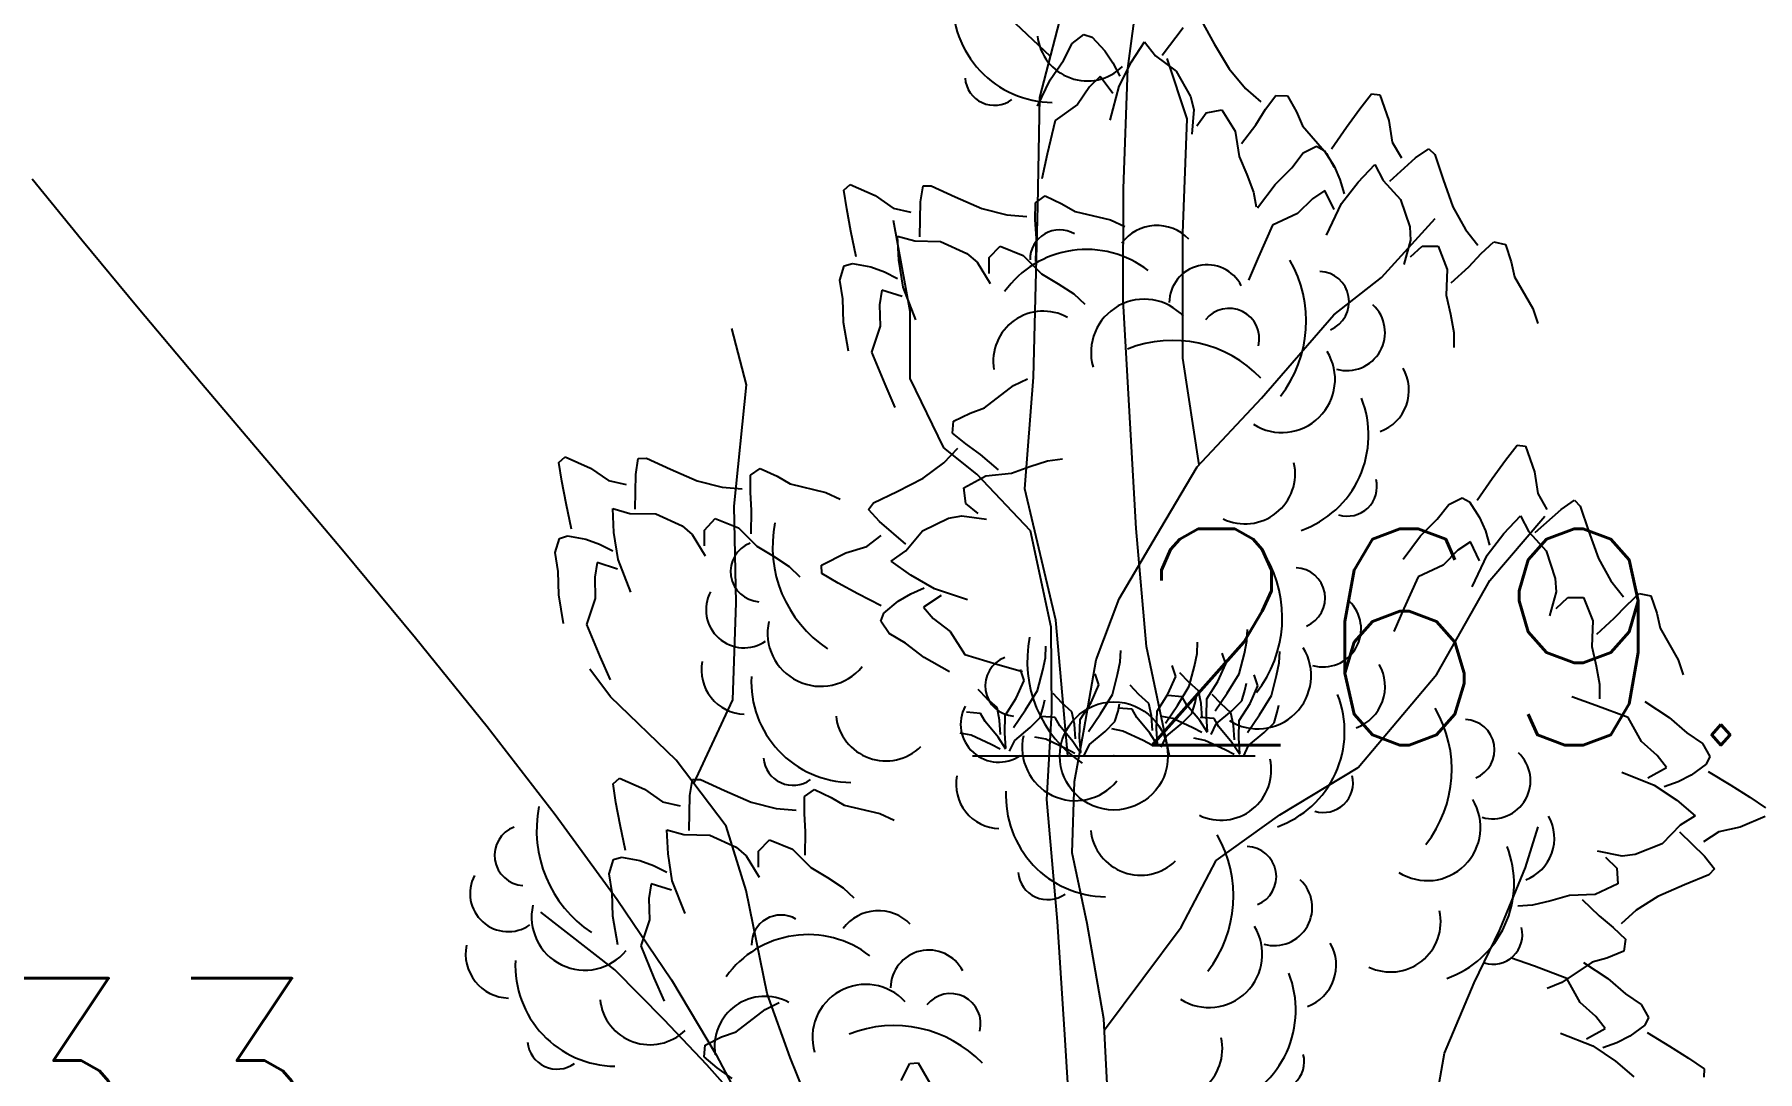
# Model space of a CAD drawing. Header units: millimetres. Extents: x 524954 to 526204, y 9523489 to 9524010.
# Drawn here: x 525397.29 to 525405.26, y 9523577.95 to 9523582.74 of the extents above; entities that cross this region are included whole.
import ezdxf

# ---------------------------------------------------------------- set-up
doc = ezdxf.new("R2010")
doc.units = ezdxf.units.MM
doc.header["$PDMODE"] = 32
doc.header["$PDSIZE"] = 0.5
doc.linetypes.add('ACAD_ISO12W100', pattern=[21, 12, -3, 0, -3, 0, -3])
for name, color, linetype in [('Arbre', 34, 'ACAD_ISO12W100'), ('CN_01_00', 3, 'Continuous'), ('TopoAlt', 3, 'Continuous'), ('TOPOJIS', 7, 'Continuous')]:
    doc.layers.add(name, color=color, linetype=linetype)
doc.styles.add('Simplex 1.0', font='Simplex.shx', dxfattribs={"width": 0.99, "height": 1})

# ---------------------------------------------------------------- blocks, each defined once
blk = doc.blocks.new('TCPOINT M')
at = {"color": 0}
blk.add_point((0, 0), dxfattribs=at)
at = {"layer": 'TopoAlt', "style": 'Simplex 1.0', "width": 0.99}
blk.add_attdef('ALT', (0.15, 0.15), '', height=1, dxfattribs=at)
blk = doc.blocks.new('v088')
at = {"color": 3, "linetype": 'Continuous'}
for p, q in [((0.1746, 12.0155), (0.2717, 12.1435)), ((0.3557, 12.1751), (0.415, 12.0689)), ((-0.2828, 11.9912), (-0.2428, 12.0693)), ((-0.2428, 12.0693), (-0.1881, 12.111)), ((-0.1881, 12.111), (-0.1505, 12.0986)), ((-0.1505, 12.0986), (-0.0915, 12.0354)), ((0.0317, 11.9844), (0.0922, 12.0781)), ((0.0922, 12.0781), (0.1437, 12.0135)), ((0.415, 12.0689), (0.4841, 11.9528)), ((-0.344, 11.9013), (-0.2828, 11.9912)), ((-0.0915, 12.0354), (-0.0536, 11.98)), ((-0.0536, 11.98), (-0.0225, 11.9193)), ((-0.0252, 11.8718), (0.0317, 11.9844)), ((0.1437, 12.0135), (0.2395, 11.9416)), ((-0.4033, 11.7804), (-0.344, 11.9013)), ((-0.1123, 11.9179), (-0.1618, 11.8694)), ((-0.0542, 11.8389), (-0.1123, 11.9179)), ((0.2395, 11.9416), (0.3048, 11.8248)), ((0.4841, 11.9528), (0.5601, 11.8616)), ((-0.1618, 11.8694), (-0.2169, 11.7884)), ((-0.066, 11.7153), (-0.0252, 11.8718)), ((0.3048, 11.8248), (0.32, 11.7651)), ((0.5601, 11.8616), (0.6304, 11.8005)), ((0.6527, 11.7656), (0.6994, 11.8293)), ((0.6994, 11.8293), (0.7544, 11.828)), ((0.7544, 11.828), (0.796, 11.7537)), ((1.0886, 11.7676), (1.1424, 11.8368)), ((1.1424, 11.8368), (1.1809, 11.833)), ((1.1809, 11.833), (1.2232, 11.7138)), ((-0.2169, 11.7884), (-0.3202, 11.714)), ((0.32, 11.7651), (0.3106, 11.6498)), ((0.3344, 11.6895), (0.378, 11.7487)), ((0.378, 11.7487), (0.4498, 11.7623)), ((0.4498, 11.7623), (0.5114, 11.6644)), ((0.6075, 11.6944), (0.6527, 11.7656)), ((0.796, 11.7537), (0.824, 11.6885)), ((1.027, 11.683), (1.0886, 11.7676)), ((-0.3202, 11.714), (-0.3572, 11.5582)), ((0.5114, 11.6644), (0.5299, 11.5465)), ((0.5418, 11.6075), (0.6075, 11.6944)), ((0.824, 11.6885), (0.9344, 11.5607)), ((0.9578, 11.583), (1.027, 11.683)), ((1.2232, 11.7138), (1.2386, 11.6137)), ((-0.3572, 11.5582), (-0.3824, 11.4437)), ((0.7732, 11.4945), (0.827, 11.5637)), ((0.827, 11.5637), (0.8886, 11.5945)), ((0.8886, 11.5945), (0.9232, 11.5753)), ((0.9232, 11.5753), (0.9693, 11.5022)), ((0.9344, 11.5607), (0.97, 11.497)), ((1.2386, 11.6137), (1.2809, 11.5407)), ((1.3463, 11.5407), (1.4079, 11.583)), ((1.4079, 11.583), (1.4348, 11.556)), ((0.5299, 11.5465), (0.5653, 11.4632)), ((0.6962, 11.4176), (0.7732, 11.4945)), ((0.9693, 11.5022), (0.9963, 11.4406)), ((1.0809, 11.4291), (1.1578, 11.5099)), ((1.1578, 11.5099), (1.1963, 11.4368)), ((1.2271, 11.433), (1.3463, 11.5407)), ((1.4348, 11.556), (1.4733, 11.4406)), ((-1.2987, 11.3921), (-1.2695, 11.4174)), ((-1.2695, 11.4174), (-1.1537, 11.3664)), ((-0.9434, 11.3371), (-0.9319, 11.4109)), ((-0.9319, 11.4109), (-0.8938, 11.412)), ((-0.8938, 11.412), (-0.7835, 11.3608)), ((0.5653, 11.4632), (0.5962, 11.3829)), ((0.6155, 11.3099), (0.6962, 11.4176)), ((0.9963, 11.4406), (1.0155, 11.3753)), ((1.004, 11.3291), (1.0809, 11.4291)), ((1.1963, 11.4368), (1.2771, 11.3483)), ((1.4733, 11.4406), (1.5194, 11.3137)), ((-1.2853, 11.3054), (-1.2987, 11.3921)), ((-1.1537, 11.3664), (-1.0704, 11.3089)), ((-0.9469, 11.1764), (-0.9434, 11.3371)), ((-0.7835, 11.3608), (-0.6595, 11.3072)), ((-0.4131, 11.2545), (-0.4126, 11.3334)), ((-0.4126, 11.3334), (-0.3673, 11.3647)), ((-0.3673, 11.3647), (-0.2901, 11.3288)), ((-0.2901, 11.3288), (-0.2291, 11.2925)), ((0.5962, 11.3829), (0.6091, 11.3149)), ((0.8693, 11.3522), (0.8001, 11.2829)), ((0.927, 11.3906), (0.8693, 11.3522)), ((0.9693, 11.3022), (0.927, 11.3906)), ((0.9347, 11.1829), (1.004, 11.3291)), ((1.2771, 11.3483), (1.3194, 11.2214)), ((-1.266, 11.2026), (-1.2853, 11.3054)), ((-1.0704, 11.3089), (-0.9882, 11.2895)), ((-0.6595, 11.3072), (-0.5444, 11.2779)), ((-0.5444, 11.2779), (-0.4516, 11.2697)), ((-0.4079, 11.1703), (-0.4131, 11.2545)), ((-0.2291, 11.2925), (-0.0648, 11.2537)), ((-0.0648, 11.2537), (0.0014, 11.223)), ((0.8001, 11.2829), (0.6847, 11.2291)), ((1.5194, 11.3137), (1.5771, 11.2099)), ((-1.2408, 11.0836), (-1.266, 11.2026)), ((-1.0503, 11.1789), (-0.9708, 11.1567)), ((-1.0444, 11.0675), (-1.0503, 11.1789)), ((-0.4102, 11.0614), (-0.4079, 11.1703)), ((0.6847, 11.2291), (0.6193, 11.0829)), ((1.3232, 11.1598), (1.2925, 11.0483)), ((1.3194, 11.2214), (1.3232, 11.1598)), ((1.5771, 11.2099), (1.6348, 11.1368)), ((-0.9708, 11.1567), (-0.851, 11.1547)), ((-0.851, 11.1547), (-0.7296, 11.0984)), ((-0.7296, 11.0984), (-0.6822, 11.0589)), ((-0.6263, 11.0061), (-0.6257, 11.0796)), ((-0.6257, 11.0796), (-0.5755, 11.1328)), ((-0.5755, 11.1328), (-0.4682, 11.0896)), ((-0.4682, 11.0896), (-0.3841, 11.005)), ((0.6193, 11.0829), (0.5731, 10.9752)), ((1.3232, 11.0829), (1.3771, 11.1329)), ((1.3771, 11.1329), (1.4502, 11.1329)), ((1.4502, 11.1329), (1.4925, 11.0252)), ((1.5925, 11.0368), (1.6502, 11.0983)), ((1.6502, 11.0983), (1.7079, 11.1522)), ((1.7079, 11.1522), (1.7617, 11.1406)), ((1.7617, 11.1406), (1.7887, 11.0598)), ((-1.3166, 10.9752), (-1.2967, 11.0411)), ((-1.2967, 11.0411), (-1.2589, 11.0531)), ((-1.2589, 11.0531), (-1.1741, 11.0365)), ((-1.1741, 11.0365), (-1.1109, 11.0139)), ((-1.1109, 11.0139), (-1.0501, 10.983)), ((-1.0245, 10.9429), (-1.0444, 11.0675)), ((-0.6822, 11.0589), (-0.6222, 10.96)), ((-0.3841, 11.005), (-0.3065, 10.9583)), ((1.4925, 11.0252), (1.4886, 10.906)), ((1.5117, 10.9637), (1.5925, 11.0368)), ((1.7887, 11.0598), (1.8041, 10.9906)), ((-1.3032, 10.8885), (-1.3166, 10.9752)), ((-1.122, 10.9292), (-1.1336, 10.8608)), ((-1.0286, 10.8992), (-1.122, 10.9292)), ((-0.9657, 10.7922), (-1.0245, 10.9429)), ((-0.3065, 10.9583), (-0.2344, 10.9114)), ((1.8041, 10.9906), (1.8887, 10.8444)), ((-1.3, 10.7798), (-1.3032, 10.8885)), ((-1.1336, 10.8608), (-1.1308, 10.7629)), ((-0.2344, 10.9114), (-0.1841, 10.8638)), ((1.4886, 10.906), (1.5079, 10.8175)), ((1.8887, 10.8444), (1.9118, 10.7752)), ((-1.2771, 10.6471), (-1.3, 10.7798)), ((-1.1308, 10.7629), (-1.1708, 10.642)), ((1.5079, 10.8175), (1.5233, 10.7329)), ((1.5233, 10.7329), (1.5233, 10.6636)), ((-1.1708, 10.642), (-1.1094, 10.4942)), ((-1.1094, 10.4942), (-1.0628, 10.3867)), ((-0.648, 10.3846), (-0.514, 10.4875)), ((-0.514, 10.4875), (-0.4484, 10.5194)), ((-0.7146, 10.3603), (-0.648, 10.3846)), ((-0.7957, 10.2682), (-0.7912, 10.3231)), ((-0.7912, 10.3231), (-0.7146, 10.3603)), ((-0.7348, 10.218), (-0.7957, 10.2682)), ((-0.6662, 10.1688), (-0.7348, 10.218)), ((1.7617, 10.1424), (1.8156, 10.2117)), ((1.8156, 10.2117), (1.8541, 10.2078)), ((1.8541, 10.2078), (1.8964, 10.0886)), ((-2.6162, 10.1323), (-2.587, 10.1577)), ((-2.6028, 10.0456), (-2.6162, 10.1323)), ((-2.587, 10.1577), (-2.4712, 10.1066)), ((-2.2608, 10.0773), (-2.2494, 10.1511)), ((-2.2494, 10.1511), (-2.2113, 10.1522)), ((-2.2113, 10.1522), (-2.101, 10.101)), ((-0.9313, 10.0604), (-0.8359, 10.1311)), ((-0.8359, 10.1311), (-0.7709, 10.1978)), ((-0.5833, 10.0982), (-0.6662, 10.1688)), ((-0.4378, 10.1134), (-0.3559, 10.1397)), ((-0.3559, 10.1397), (-0.2873, 10.1487)), ((1.7002, 10.0578), (1.7617, 10.1424)), ((-2.5835, 9.9428), (-2.6028, 10.0456)), ((-2.4712, 10.1066), (-2.3879, 10.0492)), ((-2.3879, 10.0492), (-2.3057, 10.0298)), ((-2.2643, 9.9167), (-2.2608, 10.0773)), ((-2.101, 10.101), (-1.977, 10.0475)), ((-1.977, 10.0475), (-1.8618, 10.0181)), ((-1.7305, 9.9947), (-1.7301, 10.0737)), ((-1.7301, 10.0737), (-1.6848, 10.1049)), ((-1.6848, 10.1049), (-1.6075, 10.069)), ((-1.6075, 10.069), (-1.5466, 10.0327)), ((-1.0512, 9.9981), (-0.9313, 10.0604)), ((-0.7431, 10.0152), (-0.6418, 10.0712)), ((-0.6418, 10.0712), (-0.5231, 10.0829)), ((-0.5231, 10.0829), (-0.4378, 10.1134)), ((1.631, 9.9578), (1.7002, 10.0578)), ((1.8964, 10.0886), (1.9118, 9.9886)), ((-1.8618, 10.0181), (-1.7691, 10.0099)), ((-1.7254, 9.9105), (-1.7305, 9.9947)), ((-1.5466, 10.0327), (-1.3822, 9.9939)), ((-1.3822, 9.9939), (-1.316, 9.9632)), ((-1.1606, 9.945), (-1.0512, 9.9981)), ((-0.7336, 9.9427), (-0.7431, 10.0152)), ((1.5002, 9.9386), (1.5617, 9.9693)), ((1.5617, 9.9693), (1.5963, 9.9501)), ((1.9118, 9.9886), (1.9541, 9.9155)), ((-2.5582, 9.8238), (-2.5835, 9.9428)), ((-2.3678, 9.9191), (-2.2883, 9.8969)), ((-2.3619, 9.8077), (-2.3678, 9.9191)), ((-2.2883, 9.8969), (-2.1685, 9.895)), ((-2.1685, 9.895), (-2.0471, 9.8386)), ((-1.7277, 9.8016), (-1.7254, 9.9105)), ((-1.1838, 9.9148), (-1.1606, 9.945)), ((-1.1339, 9.8592), (-1.1838, 9.9148)), ((-0.8138, 9.874), (-0.7533, 9.8858)), ((-0.7533, 9.8858), (-0.6387, 9.8698)), ((-0.677, 9.8958), (-0.7336, 9.9427)), ((1.4463, 9.8693), (1.5002, 9.9386)), ((1.5963, 9.9501), (1.6425, 9.877)), ((1.7541, 9.8039), (1.831, 9.8847)), ((1.831, 9.8847), (1.8695, 9.8116)), ((1.9002, 9.8078), (2.0195, 9.9155)), ((2.0195, 9.9155), (2.081, 9.9578)), ((2.081, 9.9578), (2.1079, 9.9309)), ((2.1079, 9.9309), (2.1464, 9.8155)), ((-2.3419, 9.6831), (-2.3619, 9.8077)), ((-2.0471, 9.8386), (-1.9997, 9.7992)), ((-1.9438, 9.7464), (-1.9432, 9.8199)), ((-1.9432, 9.8199), (-1.893, 9.873)), ((-1.893, 9.873), (-1.7856, 9.8299)), ((-1.7856, 9.8299), (-1.7015, 9.7452)), ((-1.0116, 9.755), (-1.1339, 9.8592)), ((-1.0114, 9.724), (-0.9342, 9.8156)), ((-0.9342, 9.8156), (-0.8138, 9.874)), ((1.3694, 9.7924), (1.4463, 9.8693)), ((1.6425, 9.877), (1.6694, 9.8155)), ((1.6694, 9.8155), (1.6887, 9.7501)), ((1.8695, 9.8116), (1.9502, 9.7232)), ((2.1464, 9.8155), (2.1926, 9.6885)), ((-2.634, 9.7155), (-2.6142, 9.7814)), ((-2.6142, 9.7814), (-2.5764, 9.7933)), ((-2.5764, 9.7933), (-2.4916, 9.7768)), ((-2.4916, 9.7768), (-2.4283, 9.7541)), ((-2.4283, 9.7541), (-2.3676, 9.7232)), ((-1.9997, 9.7992), (-1.9397, 9.7002)), ((-1.7015, 9.7452), (-1.624, 9.6985)), ((-1.2895, 9.7147), (-1.1923, 9.7429)), ((-1.1923, 9.7429), (-1.1254, 9.7944)), ((1.2886, 9.6847), (1.3694, 9.7924)), ((1.5425, 9.727), (1.4733, 9.6578)), ((1.6002, 9.7655), (1.5425, 9.727)), ((1.6425, 9.677), (1.6002, 9.7655)), ((1.6771, 9.7039), (1.7541, 9.8039)), ((-2.6206, 9.6288), (-2.634, 9.7155)), ((-2.4395, 9.6694), (-2.4511, 9.6011)), ((-2.3461, 9.6395), (-2.4395, 9.6694)), ((-2.2831, 9.5325), (-2.3419, 9.6831)), ((-1.624, 9.6985), (-1.5519, 9.6516)), ((-1.5519, 9.6516), (-1.5015, 9.6041)), ((-1.4022, 9.6572), (-1.2895, 9.7147)), ((-1.401, 9.6186), (-1.4022, 9.6572)), ((-1.0789, 9.6763), (-1.0114, 9.724)), ((-0.9888, 9.6106), (-1.0789, 9.6763)), ((1.4733, 9.6578), (1.3579, 9.6039)), ((1.6079, 9.5578), (1.6771, 9.7039)), ((1.9502, 9.7232), (1.9925, 9.5962)), ((2.1926, 9.6885), (2.2503, 9.5847)), ((-2.6175, 9.52), (-2.6206, 9.6288)), ((-2.4511, 9.6011), (-2.4483, 9.5032)), ((-1.3254, 9.5742), (-1.401, 9.6186)), ((-1.2335, 9.5242), (-1.3254, 9.5742)), ((-0.8796, 9.5473), (-0.9888, 9.6106)), ((1.3579, 9.6039), (1.2925, 9.4577)), ((1.9925, 9.5962), (1.9964, 9.5347)), ((2.2503, 9.5847), (2.308, 9.5116)), ((-2.5946, 9.3874), (-2.6175, 9.52)), ((-2.4483, 9.5032), (-2.4883, 9.3823)), ((-1.1253, 9.4685), (-1.2335, 9.5242)), ((-1.1132, 9.4352), (-1.0467, 9.4905)), ((-1.0467, 9.4905), (-0.9892, 9.5252)), ((-0.9892, 9.5252), (-0.9269, 9.5527)), ((-0.8484, 9.5165), (-0.9306, 9.463)), ((-0.7257, 9.4976), (-0.8796, 9.5473)), ((1.9964, 9.5347), (1.9656, 9.4231)), ((1.9964, 9.4577), (2.0502, 9.5077)), ((2.0502, 9.5077), (2.1233, 9.5077)), ((2.1233, 9.5077), (2.1656, 9.4)), ((2.3233, 9.4731), (2.381, 9.527)), ((2.381, 9.527), (2.4349, 9.5154)), ((2.4349, 9.5154), (2.4618, 9.4347)), ((-1.1278, 9.3984), (-1.1132, 9.4352)), ((-0.9306, 9.463), (-0.885, 9.4108)), ((-0.885, 9.4108), (-0.8073, 9.3511)), ((1.2925, 9.4577), (1.2463, 9.35)), ((2.1849, 9.3385), (2.2657, 9.4116)), ((2.2657, 9.4116), (2.3233, 9.4731)), ((2.4618, 9.4347), (2.4772, 9.3654)), ((-2.4883, 9.3823), (-2.4269, 9.2344)), ((-1.0892, 9.3413), (-1.1278, 9.3984)), ((-1.0136, 9.2969), (-1.0892, 9.3413)), ((-0.8073, 9.3511), (-0.7389, 9.2437)), ((2.1656, 9.4), (2.1618, 9.2808)), ((2.4772, 9.3654), (2.5618, 9.2193)), ((-0.9273, 9.2307), (-1.0136, 9.2969)), ((2.1618, 9.2808), (2.181, 9.1923)), ((-2.4269, 9.2344), (-2.3802, 9.1269)), ((-0.81, 9.1646), (-0.9273, 9.2307)), ((-0.7389, 9.2437), (-0.5855, 9.1979)), ((-0.5855, 9.1979), (-0.4727, 9.1661)), ((2.181, 9.1923), (2.1964, 9.1077)), ((2.5618, 9.2193), (2.5849, 9.15)), ((2.1964, 9.1077), (2.1964, 9.0385)), ((2.1801, 9.009), (2.0697, 9.0483)), ((2.3301, 8.953), (2.1801, 9.009)), ((2.4064, 9.0272), (2.519, 8.9533)), ((2.3912, 8.8412), (2.3301, 8.953)), ((2.519, 8.9533), (2.6006, 8.8814)), ((2.6006, 8.8814), (2.6731, 8.832)), ((2.4646, 8.7765), (2.3912, 8.8412)), ((2.5067, 8.7213), (2.4646, 8.7765)), ((2.6731, 8.832), (2.7077, 8.7725)), ((2.7077, 8.7725), (2.6907, 8.7368)), ((2.2998, 8.7005), (2.4501, 8.6406)), ((2.421, 8.6735), (2.5067, 8.7213)), ((2.6907, 8.7368), (2.6207, 8.6861)), ((2.7005, 8.7027), (2.8047, 8.6399)), ((-2.3661, 8.6466), (-2.3369, 8.6719)), ((-2.3527, 8.5599), (-2.3661, 8.6466)), ((-2.3369, 8.6719), (-2.2212, 8.6209)), ((-2.2212, 8.6209), (-2.1379, 8.5634)), ((-2.0108, 8.5916), (-1.9993, 8.6654)), ((-1.9993, 8.6654), (-1.9613, 8.6665)), ((-1.9613, 8.6665), (-1.8509, 8.6153)), ((-1.8509, 8.6153), (-1.7269, 8.5617)), ((-1.4801, 8.5879), (-1.4347, 8.6192)), ((-1.4347, 8.6192), (-1.3575, 8.5833)), ((2.4501, 8.6406), (2.5548, 8.5702)), ((2.5609, 8.6554), (2.4969, 8.632)), ((2.6207, 8.6861), (2.5609, 8.6554)), ((2.8047, 8.6399), (2.8931, 8.5838)), ((-2.3334, 8.4571), (-2.3527, 8.5599)), ((-2.1379, 8.5634), (-2.0557, 8.544)), ((-2.0143, 8.4309), (-2.0108, 8.5916)), ((-1.7269, 8.5617), (-1.6118, 8.5324)), ((-1.6118, 8.5324), (-1.519, 8.5242)), ((-1.4805, 8.509), (-1.4801, 8.5879)), ((-1.3575, 8.5833), (-1.2966, 8.547)), ((-1.2966, 8.547), (-1.1322, 8.5082)), ((2.5548, 8.5702), (2.6402, 8.4985)), ((2.8931, 8.5838), (2.9656, 8.5345)), ((-2.3082, 8.3381), (-2.3334, 8.4571)), ((-1.4754, 8.4248), (-1.4805, 8.509)), ((-1.1322, 8.5082), (-1.066, 8.4775)), ((2.5697, 8.4555), (2.4865, 8.3693)), ((2.6402, 8.4985), (2.5697, 8.4555)), ((2.9641, 8.4958), (2.8478, 8.4461)), ((-2.1178, 8.4334), (-2.0382, 8.4112)), ((-2.1118, 8.322), (-2.1178, 8.4334)), ((-2.0382, 8.4112), (-1.9184, 8.4092)), ((-1.9184, 8.4092), (-1.7971, 8.3529)), ((-1.6931, 8.3341), (-1.643, 8.3873)), ((-1.643, 8.3873), (-1.5356, 8.3441)), ((-1.4776, 8.3159), (-1.4754, 8.4248)), ((2.5678, 8.4245), (2.6828, 8.3123)), ((2.749, 8.4244), (2.6787, 8.3776)), ((2.8478, 8.4461), (2.749, 8.4244)), ((-2.384, 8.2298), (-2.3641, 8.2956)), ((-2.3641, 8.2956), (-2.3264, 8.3076)), ((-2.3264, 8.3076), (-2.2415, 8.291)), ((-2.2415, 8.291), (-2.1783, 8.2684)), ((-2.0919, 8.1974), (-2.1118, 8.322)), ((-1.7971, 8.3529), (-1.7497, 8.3134)), ((-1.7497, 8.3134), (-1.6897, 8.2145)), ((-1.6937, 8.2606), (-1.6931, 8.3341)), ((-1.5356, 8.3441), (-1.4515, 8.2595)), ((2.3013, 8.3113), (2.188, 8.335)), ((2.2245, 8.3065), (2.2778, 8.2559)), ((2.3625, 8.3191), (2.3013, 8.3113)), ((2.4865, 8.3693), (2.3625, 8.3191)), ((2.6828, 8.3123), (2.7289, 8.2536)), ((-2.3706, 8.1431), (-2.384, 8.2298)), ((-2.1783, 8.2684), (-2.1175, 8.2375)), ((-1.4515, 8.2595), (-1.374, 8.2128)), ((-1.374, 8.2128), (-1.3019, 8.1659)), ((2.2778, 8.2559), (2.2824, 8.183)), ((2.7037, 8.225), (2.591, 8.1793)), ((2.7289, 8.2536), (2.7037, 8.225)), ((-2.3674, 8.0343), (-2.3706, 8.1431)), ((-2.1895, 8.1837), (-2.2011, 8.1153)), ((-2.0961, 8.1537), (-2.1895, 8.1837)), ((-2.0331, 8.0467), (-2.0919, 8.1974)), ((-1.3019, 8.1659), (-1.2515, 8.1184)), ((2.1776, 8.1339), (2.0584, 8.1303)), ((2.2824, 8.183), (2.1776, 8.1339)), ((2.591, 8.1793), (2.4672, 8.1253)), ((-2.2011, 8.1153), (-2.1982, 8.0174)), ((1.8878, 8.0848), (1.8187, 8.0804)), ((1.9713, 8.1055), (1.8878, 8.0848)), ((2.0584, 8.1303), (1.9713, 8.1055)), ((2.1174, 8.1109), (2.1954, 8.0349)), ((2.3672, 8.0611), (2.2979, 7.9989)), ((2.4672, 8.1253), (2.3672, 8.0611)), ((-2.3445, 7.9016), (-2.3674, 8.0343)), ((-2.1982, 8.0174), (-2.2383, 7.8966)), ((2.1954, 8.0349), (2.2605, 7.9811)), ((2.2605, 7.9811), (2.3179, 7.927)), ((-2.2383, 7.8966), (-2.1768, 7.7487)), ((2.3179, 7.927), (2.3098, 7.8725)), ((1.8965, 7.8022), (1.7861, 7.8414)), ((2.1627, 7.8208), (2.0222, 7.7271)), ((2.1227, 7.8203), (2.2353, 7.7465)), ((2.2308, 7.8405), (2.1627, 7.8208)), ((2.3098, 7.8725), (2.2308, 7.8405)), ((-2.1768, 7.7487), (-2.1302, 7.6412)), ((2.0465, 7.7461), (1.8965, 7.8022)), ((2.1075, 7.6343), (2.0465, 7.7461)), ((2.2353, 7.7465), (2.3169, 7.6746)), ((2.0222, 7.7271), (1.9545, 7.6997)), ((2.3169, 7.6746), (2.3894, 7.6252)), ((-1.7972, 7.4997), (-1.6632, 7.6026)), ((-1.6632, 7.6026), (-1.5976, 7.6345)), ((2.1809, 7.5696), (2.1075, 7.6343)), ((2.3894, 7.6252), (2.424, 7.5657)), ((-1.8638, 7.4754), (-1.7972, 7.4997)), ((2.0162, 7.4937), (2.1664, 7.4338)), ((2.1373, 7.4666), (2.223, 7.5144)), ((2.223, 7.5144), (2.1809, 7.5696)), ((2.407, 7.5299), (2.337, 7.4793)), ((2.424, 7.5657), (2.407, 7.5299)), ((2.4169, 7.4959), (2.521, 7.4331)), ((-1.9448, 7.3833), (-1.9404, 7.4382)), ((-1.9404, 7.4382), (-1.8638, 7.4754)), ((2.1664, 7.4338), (2.2711, 7.3633)), ((2.2772, 7.4485), (2.2132, 7.4252)), ((2.337, 7.4793), (2.2772, 7.4485)), ((2.521, 7.4331), (2.6094, 7.377)), ((-1.8839, 7.3331), (-1.9448, 7.3833)), ((-1.0336, 7.2746), (-0.9936, 7.3527)), ((-0.9936, 7.3527), (-0.9551, 7.3561)), ((-0.9551, 7.3561), (-0.8913, 7.2468)), ((2.2711, 7.3633), (2.3565, 7.2916)), ((2.6094, 7.377), (2.6819, 7.3276)), ((-1.8154, 7.2839), (-1.8839, 7.3331)), ((2.6819, 7.3276), (2.6805, 7.289)), ((0.6155, 0.5313), (0.6179, 0.5842)), ((-0.3173, 0.4544), (-0.3149, 0.5073)), ((0.0288, 0.4351), (0.0313, 0.488)), ((0.3847, 0.4736), (0.3871, 0.5265)), ((0.6034, 0.4736), (0.6155, 0.5313)), ((0.7645, 0.4303), (0.7669, 0.4832)), ((-0.4159, 0.3486), (-0.4327, 0.3991)), ((-0.3294, 0.3967), (-0.3173, 0.4544)), ((0.0168, 0.3774), (0.0288, 0.4351)), ((0.2861, 0.3678), (0.2693, 0.4183)), ((0.3486, 0.3221), (0.3726, 0.4159)), ((0.3726, 0.4159), (0.3847, 0.4736)), ((0.4808, 0.3438), (0.5169, 0.4255)), ((0.5169, 0.4255), (0.5001, 0.476)), ((0.5794, 0.3798), (0.6034, 0.4736)), ((0.7525, 0.3726), (0.7645, 0.4303)), ((-0.452, 0.2669), (-0.4159, 0.3486)), ((-0.3534, 0.3029), (-0.3294, 0.3967)), ((-0.1058, 0.2476), (-0.0697, 0.3294)), ((-0.0697, 0.3294), (-0.0865, 0.3798)), ((-0.0072, 0.2837), (0.0168, 0.3774)), ((0.1154, 0.2837), (0.0745, 0.327)), ((0.25, 0.2861), (0.2861, 0.3678)), ((0.2933, 0.2332), (0.3486, 0.3221)), ((0.3462, 0.3414), (0.3053, 0.3847)), ((0.3919, 0.3005), (0.3462, 0.3414)), ((0.4303, 0.2645), (0.4808, 0.3438)), ((0.5241, 0.2909), (0.5794, 0.3798)), ((0.6058, 0.3029), (0.6131, 0.3366)), ((0.6299, 0.2428), (0.6659, 0.3246)), ((0.6659, 0.3246), (0.6491, 0.375)), ((0.7285, 0.2789), (0.7525, 0.3726)), ((-0.5866, 0.2645), (-0.6275, 0.3077)), ((-0.5409, 0.2236), (-0.5866, 0.2645)), ((-0.5025, 0.1875), (-0.452, 0.2669)), ((-0.4087, 0.214), (-0.3534, 0.3029)), ((-0.327, 0.226), (-0.3197, 0.2596)), ((-0.2404, 0.2452), (-0.2813, 0.2885)), ((-0.1947, 0.2043), (-0.2404, 0.2452)), ((-0.1563, 0.1683), (-0.1058, 0.2476)), ((-0.0625, 0.1947), (-0.0072, 0.2837)), ((0.0192, 0.2068), (0.0264, 0.2404)), ((0.1611, 0.2428), (0.1154, 0.2837)), ((0.1731, 0.1851), (0.1611, 0.2428)), ((0.1995, 0.2068), (0.25, 0.2861)), ((0.3149, 0.2741), (0.25, 0.2789)), ((0.3366, 0.2356), (0.3149, 0.2741)), ((0.3606, 0.1971), (0.375, 0.2452)), ((0.375, 0.2452), (0.3823, 0.2789)), ((0.4039, 0.2428), (0.3919, 0.3005)), ((0.4087, 0.1755), (0.4039, 0.2428)), ((0.4279, 0.1827), (0.4303, 0.2645)), ((0.4953, 0.2404), (0.4544, 0.2837)), ((0.4688, 0.2092), (0.5241, 0.2909)), ((0.5409, 0.1995), (0.4953, 0.2404)), ((0.5457, 0.2092), (0.5914, 0.2548)), ((0.5794, 0.1635), (0.6299, 0.2428)), ((0.5914, 0.2548), (0.6058, 0.3029)), ((0.6732, 0.1899), (0.7285, 0.2789)), ((-0.6179, 0.1971), (-0.6828, 0.2019)), ((-0.5962, 0.1587), (-0.6179, 0.1971)), ((-0.5289, 0.1659), (-0.5409, 0.2236)), ((-0.5241, 0.0986), (-0.5289, 0.1659)), ((-0.5049, 0.1058), (-0.5025, 0.1875)), ((-0.464, 0.1322), (-0.4087, 0.214)), ((-0.3871, 0.1322), (-0.3414, 0.1779)), ((-0.3414, 0.1779), (-0.327, 0.226)), ((-0.2717, 0.1779), (-0.3366, 0.1827)), ((-0.25, 0.1394), (-0.2717, 0.1779)), ((-0.1827, 0.1467), (-0.1947, 0.2043)), ((-0.1587, 0.0865), (-0.1563, 0.1683)), ((-0.1178, 0.113), (-0.0625, 0.1947)), ((0.0048, 0.1587), (0.0192, 0.2068)), ((0.0841, 0.2164), (0.0192, 0.2212)), ((0.1058, 0.1779), (0.0841, 0.2164)), ((0.1659, 0.1058), (0.1058, 0.1779)), ((0.1779, 0.1178), (0.1731, 0.1851)), ((0.1971, 0.125), (0.1995, 0.2068)), ((0.2717, 0.1731), (0.2212, 0.1827)), ((0.238, 0.1515), (0.2933, 0.2332)), ((0.3654, 0.1298), (0.2717, 0.1731)), ((0.3149, 0.1515), (0.3606, 0.1971)), ((0.3967, 0.1635), (0.3366, 0.2356)), ((0.4327, 0.1082), (0.3967, 0.1635)), ((0.464, 0.1731), (0.3991, 0.1779)), ((0.4327, 0.113), (0.4279, 0.1827)), ((0.4856, 0.1346), (0.464, 0.1731)), ((0.4736, 0.1491), (0.5457, 0.2092)), ((0.5529, 0.1418), (0.5409, 0.1995)), ((0.577, 0.0817), (0.5794, 0.1635)), ((0.6179, 0.1082), (0.6732, 0.1899)), ((0.7405, 0.1539), (0.7549, 0.2019)), ((0.7549, 0.2019), (0.7621, 0.2356)), ((-0.6611, 0.0962), (-0.7116, 0.1058)), ((-0.5674, 0.0529), (-0.6611, 0.0962)), ((-0.5361, 0.0865), (-0.5962, 0.1587)), ((-0.5001, 0.0313), (-0.5361, 0.0865)), ((-0.5001, 0.0361), (-0.5049, 0.1058)), ((-0.4592, 0.0721), (-0.3871, 0.1322)), ((-0.3149, 0.0769), (-0.3654, 0.0865)), ((-0.1899, 0.0673), (-0.25, 0.1394)), ((-0.1779, 0.0793), (-0.1827, 0.1467)), ((-0.1539, 0.0168), (-0.1587, 0.0865)), ((-0.113, 0.0529), (-0.0409, 0.113)), ((-0.0409, 0.113), (0.0048, 0.1587)), ((0.0409, 0.1154), (-0.0096, 0.125)), ((0.1346, 0.0721), (0.0409, 0.1154)), ((0.2019, 0.0505), (0.1659, 0.1058)), ((0.2019, 0.0553), (0.1971, 0.125)), ((0.2188, 0.0409), (0.2428, 0.0914)), ((0.2428, 0.0914), (0.3149, 0.1515)), ((0.4063, 0.1082), (0.3654, 0.1298)), ((0.4207, 0.0721), (0.3702, 0.0817)), ((0.4496, 0.0986), (0.4736, 0.1491)), ((0.5457, 0.0625), (0.4856, 0.1346)), ((0.5578, 0.0745), (0.5529, 0.1418)), ((0.5818, 0.012), (0.577, 0.0817)), ((0.6227, 0.0481), (0.6948, 0.1082)), ((0.6948, 0.1082), (0.7405, 0.1539)), ((-0.5265, 0.0313), (-0.5674, 0.0529)), ((-0.4832, 0.0216), (-0.4592, 0.0721)), ((-0.2212, 0.0337), (-0.3149, 0.0769)), ((-0.1803, 0.012), (-0.2212, 0.0337)), ((-0.1539, 0.012), (-0.1899, 0.0673)), ((-0.137, 0.0024), (-0.113, 0.0529)), ((0.1755, 0.0505), (0.1346, 0.0721)), ((0.5145, 0.0288), (0.4207, 0.0721)), ((0.5554, 0.0072), (0.5145, 0.0288)), ((0.5818, 0.0072), (0.5457, 0.0625)), ((0.5986, -0.0024), (0.6227, 0.0481))]:
    blk.add_line(p, q, dxfattribs=at)
at = {"linetype": 'Continuous'}
for p, q in [((0.2897, 11.7219), (0.1969, 11.9998)), ((0.2697, 11.1929), (0.2897, 11.7219)), ((-0.9914, 10.8307), (-1.0686, 11.252)), ((1.1882, 10.9882), (1.4374, 11.2608)), ((0.2693, 10.6145), (0.2697, 11.1929)), ((0.9679, 10.8157), (1.1882, 10.9882)), ((-0.9911, 10.5198), (-0.9914, 10.8307)), ((0.6339, 10.4293), (0.9679, 10.8157)), ((-1.7492, 10.4915), (-1.8168, 10.7513)), ((0.3448, 10.1217), (0.2693, 10.6145)), ((-1.8059, 9.9306), (-1.7492, 10.4915)), ((-0.8352, 10.1996), (-0.9911, 10.5198)), ((0.3358, 10.1122), (0.6339, 10.4293)), ((-0.6834, 10.0784), (-0.8352, 10.1996)), ((-0.4354, 9.8162), (-0.6834, 10.0784)), ((0.1676, 9.8288), (0.3358, 10.1122)), ((-1.7966, 9.483), (-1.8059, 9.9306)), ((1.6901, 9.587), (1.945, 9.8846)), ((-0.339, 9.3704), (-0.4354, 9.8162)), ((-0.0246, 9.5014), (0.1676, 9.8288)), ((1.4442, 9.1527), (1.6901, 9.587)), ((-0.1306, 9.2193), (-0.0246, 9.5014)), ((-1.8121, 9.0349), (-1.7966, 9.483)), ((-0.337, 8.9787), (-0.339, 9.3704)), ((-2.3783, 9.048), (-2.4742, 9.1766)), ((-0.1861, 8.901), (-0.1306, 9.2193)), ((1.08, 8.7222), (1.4442, 9.1527)), ((-2.0737, 8.7558), (-2.3783, 9.048)), ((-1.992, 8.6473), (-1.8121, 9.0349)), ((-0.3597, 8.574), (-0.337, 8.9787)), ((-0.2308, 8.6575), (-0.1861, 8.901)), ((-1.8434, 8.4497), (-2.0737, 8.7558)), ((0.7177, 8.5032), (1.08, 8.7222)), ((-0.2426, 8.3277), (-0.2308, 8.6575)), ((-0.3105, 8.0091), (-0.3597, 8.574)), ((-1.7501, 8.1531), (-1.8434, 8.4497)), ((0.4236, 8.2918), (0.7177, 8.5032)), ((1.8546, 8.2596), (1.9129, 8.4473)), ((-0.1735, 7.9995), (-0.2426, 8.3277)), ((0.2621, 7.9837), (0.4236, 8.2918)), ((1.7363, 7.971), (1.8546, 8.2596)), ((-1.6531, 7.6763), (-1.7501, 8.1531)), ((-2.3581, 7.786), (-2.6995, 8.0525)), ((-0.2742, 7.4626), (-0.3105, 8.0091)), ((-0.0959, 7.5596), (-0.1735, 7.9995)), ((-0.0934, 7.5087), (0.2621, 7.9837)), ((1.617, 7.726), (1.7363, 7.971)), ((-2.1294, 7.5544), (-2.3581, 7.786)), ((-1.5474, 7.38), (-1.6531, 7.6763)), ((1.4808, 7.3998), (1.617, 7.726)), ((-1.9323, 7.3471), (-2.1294, 7.5544)), ((-0.0745, 7.1309), (-0.0959, 7.5596)), ((-0.2365, 6.8477), (-0.2742, 7.4626)), ((-1.6648, 7.048), (-1.9323, 7.3471)), ((-1.4491, 7.1395), (-1.5474, 7.38)), ((1.4418, 7.1813), (1.4808, 7.3998)), ((-0.2941, 3.234), (-0.6849, 3.6045)), ((-0.3436, 3.0457), (-0.2169, 3.5272)), ((0.064, 3.1786), (0.1177, 3.584)), ((0.0445, 2.6247), (0.064, 3.1786)), ((-0.3518, 2.5418), (-0.3436, 3.0457)), ((0.0429, 2.1085), (0.0445, 2.6247)), ((-0.3726, 1.7516), (-0.3518, 2.5418)), ((0.1022, 1.0525), (0.0429, 2.1085)), ((-0.4115, 1.2346), (-0.3726, 1.7516)), ((-0.2683, 0.6281), (-0.4115, 1.2346)), ((0.151, 0.5063), (0.1022, 1.0525)), ((-0.2127, 0), (-0.2683, 0.6281)), ((0.2565, 0), (0.151, 0.5063)), ((-0.6539, 0), (0.6539, 0))]:
    blk.add_line(p, q, dxfattribs=at)
at = {"color": 3, "linetype": 'Continuous'}
for centre, major_axis, start_param, end_param in [((-0.3005, 11.0717), (0.0964, 0.0964), 0.254619, 2.377018), ((0.1501, 11.0237), (0.1445, 0.1445), 6.263619, 7.998733), ((-0.1756, 10.6509), (0.3298, 0.3298), 0.12682, 1.733702), ((0.3829, 10.8698), (-0.1246, 0.1246), 4.396235, 7.060094), ((0.2754, 10.7857), (0.3995, 0.3995), 4.836335, 6.022049), ((0.8987, 10.8757), (0.099, 0.099), 4.31771, 7.031286), ((-0.3757, 10.5998), (0.1641, 0.1641), 0.282297, 2.520721), ((0.0911, 10.6412), (0.1741, 0.1741), 6.236163, 8.918901), ((0.4834, 10.7051), (-0.099, 0.099), 3.680741, 6.394318), ((1.0287, 10.7332), (-0.1246, 0.1246), 2.081137, 4.744996), ((0.2226, 10.1318), (-0.3995, 0.3995), 4.689978, 5.875693), ((0.7276, 10.5169), (-0.1741, 0.1741), 1.793126, 4.475865), ((1.1114, 10.4666), (-0.1445, 0.1445), 2.713295, 4.448408), ((0.6623, 10.2582), (-0.3298, 0.3298), 2.69514, 4.302022), ((0.5573, 10.0804), (0.1641, 0.1641), 3.478918, 5.717341), ((1.0314, 10.0206), (0.0964, 0.0964), 3.62262, 5.745019), ((-1.0632, 9.7428), (0.3995, 0.3995), 2.158504, 3.344219), ((-1.6825, 9.6282), (-0.099, 0.099), -0.421529, 2.292047), ((0.1648, 9.4153), (0.3995, 0.3995), 4.836335, 6.022049), ((0.7881, 9.5054), (-0.099, 0.099), 2.746913, 5.46049), ((-1.7599, 9.4514), (-0.1246, 0.1246), 0.293965, 2.957824), ((0.9181, 9.3628), (0.1246, 0.1246), 3.651933, 6.315792), ((-1.4053, 9.3432), (0.1741, 0.1741), 2.133893, 4.816631), ((0.1148, 9.2139), (-0.3995, 0.3995), 0.587708, 1.773422), ((0.617, 9.1466), (-0.1741, 0.1741), 1.793126, 4.475865), ((-1.7527, 9.1724), (-0.1445, 0.1445), 0.590553, 2.325666), ((-0.5045, 9.0993), (0.099, 0.099), 1.149268, 3.862844), ((1.0008, 9.0963), (-0.1445, 0.1445), 2.713295, 4.448408), ((-1.2605, 9.1191), (0.3298, 0.3298), 2.307735, 3.914618), ((0.5518, 8.8878), (-0.3298, 0.3298), 2.69514, 4.302022), ((-1.1039, 8.9843), (0.1641, 0.1641), 2.463212, 4.701636), ((-0.5819, 8.9225), (0.1246, 0.1246), 1.864761, 4.52862), ((0.9486, 8.7133), (-0.3995, 0.3995), 3.265538, 4.451253), ((1.5719, 8.8034), (0.099, 0.099), 4.31771, 7.031286), ((-0.2273, 8.8143), (0.1741, 0.1741), 2.133893, 4.816631), ((1.7019, 8.6608), (0.1246, 0.1246), 3.651933, 6.315792), ((-1.5338, 8.7756), (0.0964, 0.0964), 2.435534, 4.557933), ((0.4467, 8.71), (-0.1641, 0.1641), 1.908121, 4.146545), ((-0.5746, 8.6435), (0.1445, 0.1445), 2.161349, 3.896462), ((-0.0825, 8.5902), (0.3298, 0.3298), 2.307735, 3.914618), ((0.9208, 8.6502), (0.0964, 0.0964), 3.62262, 5.745019), ((-2.1547, 8.4302), (0.3995, 0.3995), 2.158504, 3.344219), ((1.4008, 8.4446), (0.1741, 0.1741), 3.363922, 6.046661), ((1.7845, 8.3943), (-0.1445, 0.1445), 2.713295, 4.448408), ((-2.774, 8.3155), (-0.099, 0.099), -0.421529, 2.292047), ((0.0741, 8.4554), (0.1641, 0.1641), 2.463212, 4.701636), ((-0.0612, 8.1267), (-0.3995, 0.3995), 3.265538, 4.451253), ((0.5622, 8.2168), (0.099, 0.099), 4.31771, 7.031286), ((1.3355, 8.1858), (-0.3298, 0.3298), 2.69514, 4.302022), ((-2.8514, 8.1388), (-0.1246, 0.1246), 0.293965, 2.957824), ((-0.3558, 8.2467), (0.0964, 0.0964), 2.435534, 4.557933), ((0.6922, 8.0742), (-0.1246, 0.1246), 2.081137, 4.744996), ((-2.4968, 8.0306), (0.1741, 0.1741), 2.133893, 4.816631), ((-1.1385, 7.8551), (-0.1445, 0.1445), 4.692823, 6.427936), ((1.2305, 8.008), (0.1641, 0.1641), 3.478918, 5.717341), ((-1.5891, 7.9031), (0.0964, 0.0964), 0.254619, 2.377018), ((0.391, 7.858), (0.1741, 0.1741), 3.363922, 6.046661), ((1.7045, 7.9482), (-0.0964, 0.0964), 2.051824, 4.174223), ((-2.8441, 7.8598), (-0.1445, 0.1445), 0.590553, 2.325666), ((-1.4642, 7.4823), (0.3298, 0.3298), 0.12682, 1.733702), ((-0.9057, 7.7012), (0.1246, 0.1246), 5.967031, 8.63089), ((0.7748, 7.8077), (-0.1445, 0.1445), 2.713295, 4.448408), ((-2.352, 7.8064), (0.3298, 0.3298), 2.307735, 3.914618), ((-1.1975, 7.4726), (-0.1741, 0.1741), 4.665366, 7.348105), ((0.3258, 7.5992), (0.3298, 0.3298), 4.265936, 5.872819), ((-1.6643, 7.4312), (-0.1641, 0.1641), -1.288499, 0.949924), ((-0.8052, 7.5365), (-0.099, 0.099), 3.680741, 6.394318), ((-2.1954, 7.6717), (0.1641, 0.1641), 2.463212, 4.701636), ((-1.0661, 6.9632), (-0.3995, 0.3995), 4.689978, 5.875693), ((-2.6253, 7.463), (0.0964, 0.0964), 2.435534, 4.557933), ((0.2207, 7.4214), (0.1641, 0.1641), 3.478918, 5.717341), ((0.6948, 7.3616), (-0.0964, 0.0964), 2.051824, 4.174223), ((-0.2796, 3.4886), (0.3298, 0.3298), 2.307735, 3.914618), ((-0.1231, 3.3539), (0.1641, 0.1641), 2.463212, 4.701636), ((-0.5529, 3.1452), (0.0964, 0.0964), 2.435534, 4.557933)]:
    blk.add_ellipse(centre, major_axis=major_axis, ratio=1, start_param=start_param, end_param=end_param, dxfattribs=at)

msp = doc.modelspace()

# ---------------------------------------------------------------- linework, layer by layer
at = {"layer": 'CN_01_00', "elevation": 269, "flags": 128}
msp.add_lwpolyline([(525397.2779, 9523582.0746), (525397.507, 9523581.7926), (525397.7679, 9523581.4778), (525398.0618, 9523581.1293), (525398.3804, 9523580.7533), (525398.7136, 9523580.3579), (525399.0508, 9523579.951), (525399.3819, 9523579.5407), (525399.6965, 9523579.1349), (525399.9843, 9523578.7418), (525400.235, 9523578.3693), (525400.4421, 9523578.0227), (525400.6145, 9523577.6965), (525400.765, 9523577.3827), (525400.9062, 9523577.0729), (525401.0511, 9523576.759), (525401.2123, 9523576.433), (525401.4026, 9523576.0865), (525401.6347, 9523575.7113), (525401.9178, 9523575.3023), (525402.2469, 9523574.865), (525402.6132, 9523574.4083), (525403.0082, 9523573.9406), (525403.4231, 9523573.4707)], dxfattribs=at)

# ---------------------------------------------------------------- block references
at = {"layer": 'Arbre'}
for p in [(525402.282, 9523579.405), (525402.331, 9523570.63)]:
    msp.add_blockref('v088', p, dxfattribs=at)
at = {"layer": 'TOPOJIS'}
ref = msp.add_blockref('TCPOINT M', (525395.5393, 9523582.7862, 268.89), dxfattribs=at)
ref.add_attrib('ALT', '268.89', (525395.5893, 9523582.8362, 268.89), dxfattribs={"layer": 'TopoAlt', "height": 1, "style": 'Simplex 1.0', "width": 0.99})
ref = msp.add_blockref('TCPOINT M', (525402.2818, 9523579.405, 269.29), dxfattribs=at)
ref.add_attrib('ALT', '269.29', (525402.3318, 9523579.455, 269.29), dxfattribs={"layer": 'TopoAlt', "height": 1, "style": 'Simplex 1.0', "width": 0.99})
ref = msp.add_blockref('TCPOINT M', (525393.9322, 9523577.327, 268.33), dxfattribs=at)
ref.add_attrib('ALT', '268.33', (525393.9822, 9523577.377, 268.33), dxfattribs={"layer": 'TopoAlt', "height": 1, "style": 'Simplex 1.0', "width": 0.99})

doc.saveas('drawing.dxf')
